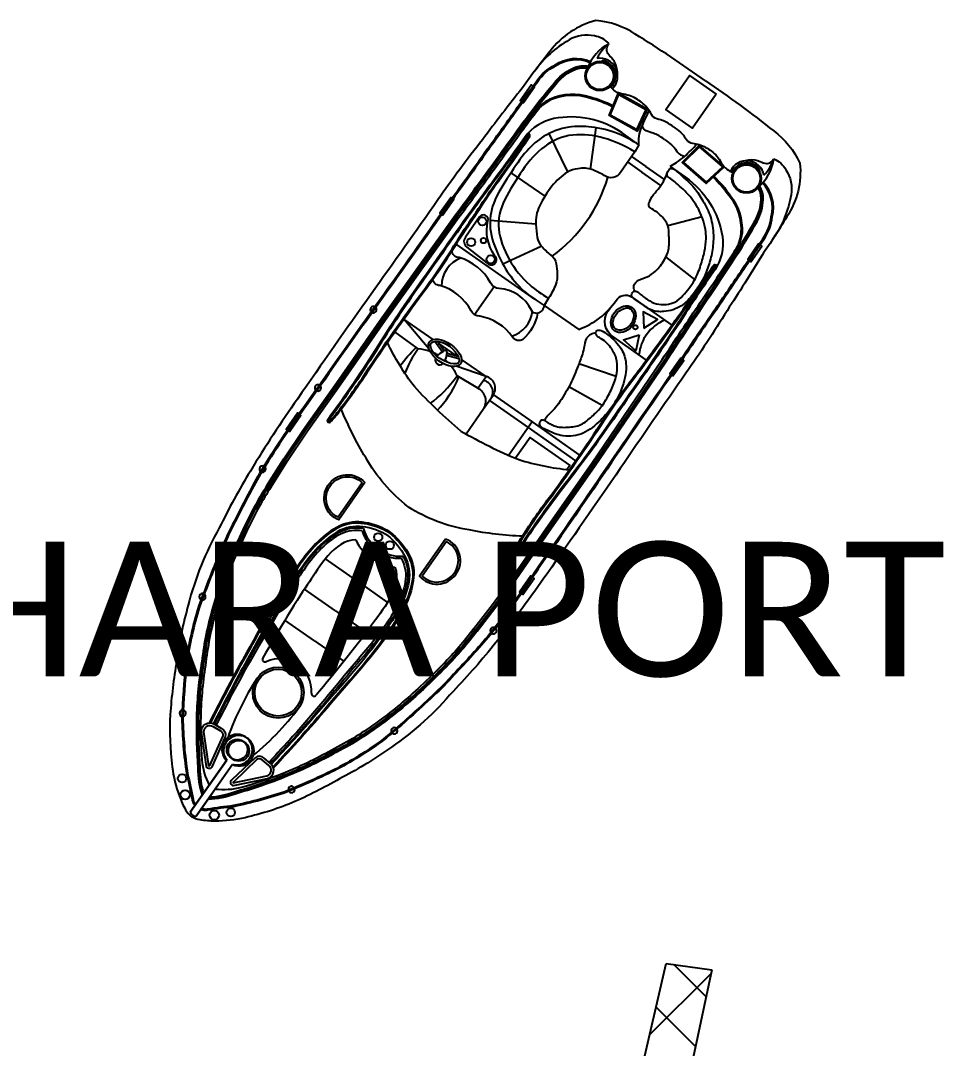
# Model space of a CAD drawing. Header units: metres. Extents: x 332876 to 333955, y 1790909 to 1792363.
# Drawn here: x 333043.2 to 333111.7, y 1791702.5 to 1791778.9 of the extents above; entities that cross this region are included whole.
import ezdxf

# ---------------------------------------------------------------- set-up
doc = ezdxf.new("R2010")
doc.units = ezdxf.units.M
doc.layers.add('PORT', color=5, linetype='Continuous')
doc.layers.add('PORT TEXT', color=7, linetype='Continuous')
doc.styles.get("Standard").update_dxf_attribs({"font": 'calibri.ttf'})

msp = doc.modelspace()

# ---------------------------------------------------------------- linework, layer by layer
at = {"color": 32, "true_color": 0xcd6928}
for p, q in [((333086.37, 1791775.834), (333086.382, 1791775.91)), ((333083.826, 1791767.641), (333082.436, 1791770.484)), ((333085.505, 1791767.837), (333085.932, 1791770.914)), ((333088.566, 1791768.781), (333089.624, 1791768.042)), ((333088.271, 1791768.355), (333089.327, 1791767.617)), ((333091.006, 1791767.076), (333089.624, 1791768.042)), ((333082.129, 1791765.835), (333079.608, 1791767.572)), ((333090.741, 1791766.629), (333089.327, 1791767.617)), ((333098.06, 1791767.665), (333098.127, 1791767.702)), ((333093.796, 1791764.287), (333091.257, 1791763.616)), ((333081.436, 1791763.739), (333078.048, 1791764.021)), ((333081.401, 1791758.142), (333075.52, 1791762.252)), ((333081.882, 1791762.102), (333079.002, 1791760.781)), ((333093.264, 1791759.637), (333091.118, 1791761.327)), ((333078.342, 1791759.084), (333076.897, 1791757.016)), ((333073.816, 1791755.175), (333071.64, 1791756.696)), ((333073.504, 1791754.494), (333071.64, 1791756.696)), ((333074.499, 1791754.238), (333073.94, 1791755.031)), ((333074.624, 1791754.327), (333074.125, 1791755.035)), ((333075.515, 1791753.988), (333074.231, 1791754.885)), ((333074.854, 1791754.166), (333075.661, 1791753.949)), ((333074.815, 1791754.018), (333075.729, 1791753.772)), ((333077.744, 1791752.43), (333075.929, 1791753.698)), ((333087.413, 1791752.439), (333084.648, 1791753.375)), ((333077.744, 1791752.43), (333075.527, 1791753.186)), ((333077.131, 1791751.554), (333077.744, 1791752.43)), ((333086.381, 1791750.268), (333083.899, 1791751.651)), ((333081.168, 1791749.059), (333084.698, 1791746.592)), ((333080.873, 1791748.637), (333084.404, 1791746.169)), ((333068.115, 1791737.264), (333065.805, 1791738.878)), ((333066.553, 1791735.028), (333064.249, 1791736.638)), ((333068.115, 1791737.264), (333070.425, 1791735.649)), ((333064.99, 1791732.793), (333062.783, 1791734.335)), ((333066.553, 1791735.028), (333068.856, 1791733.418)), ((333064.99, 1791732.793), (333067.198, 1791731.25))]:
    msp.add_line(p, q, dxfattribs=at)
for points in [[(333094.063, 1791774.395, 0.01736), (333088.827, 1791777.871, 0.12634), (333085.913, 1791778.873, 0.172899), (333082.507, 1791776.594, 0.013884), (333080.449, 1791773.875, 0.008973), (333077.477, 1791770.018, 0.01509), (333074.164, 1791765.542, -0.002245), (333069.199, 1791758.54, 0.003342), (333063.726, 1791750.74, 0.016984), (333060.228, 1791745.404, 0.024546), (333057.922, 1791741.176, 0.067942), (333055.613, 1791735.447, 0.033948), (333054.747, 1791731.265, 0.022001), (333054.269, 1791727.329, 0.042872), (333054.42, 1791723.439, 0.059514), (333054.954, 1791721.252, 0.046364), (333055.418, 1791720.239, 0.104882), (333055.855, 1791719.72, 0.104882)], [(333086.878, 1791777.165, 0.164393), (333085.811, 1791777.729, 0.188684), (333083.927, 1791777.442, 0.10758), (333081.337, 1791775.093)], [(333061.509, 1791744.393), (333062.718, 1791746.311), (333064.176, 1791748.492), (333066.645, 1791751.977), (333070.005, 1791756.786), (333075.483, 1791764.435, 0.002601), (333078.5, 1791768.558, -0.004411), (333081.063, 1791772.066, -0.013009), (333082.938, 1791774.396, -0.113396), (333084.317, 1791775.379, -0.146005), (333085.343, 1791775.484, -1.595219)], [(333077.855, 1791769.337, 0.002942), (333080.087, 1791772.434, -0.002013), (333081.521, 1791774.397, -0.130442), (333082.867, 1791775.567, -0.261246), (333085.518, 1791775.825, -0.209197)], [(333077.917, 1791769.292, 0.002941), (333080.149, 1791772.389, -0.002014), (333081.584, 1791774.353, -0.130992), (333082.906, 1791775.501, -0.261832), (333085.487, 1791775.755, -0.261832)], [(333061.574, 1791744.352), (333062.782, 1791746.269), (333064.239, 1791748.448), (333066.707, 1791751.933), (333070.068, 1791756.741), (333075.545, 1791764.39, 0.002601), (333078.563, 1791768.513, -0.004411), (333081.125, 1791772.019, -0.013003), (333082.996, 1791774.346, -0.113337), (333084.346, 1791775.308, -0.144821), (333085.312, 1791775.411, -0.138987)], [(333061.639, 1791744.311), (333062.847, 1791746.228), (333064.302, 1791748.405), (333066.77, 1791751.889), (333070.13, 1791756.697), (333075.607, 1791764.345, 0.002601), (333078.625, 1791768.469, -0.00441), (333081.186, 1791771.973, -0.012997), (333083.054, 1791774.296, -0.113276), (333084.375, 1791775.237, -0.142458), (333085.284, 1791775.338, -0.142458)], [(333094.063, 1791774.395, -0.01736), (333099.128, 1791770.672, -0.12634), (333101.071, 1791768.28, -0.172899), (333100.101, 1791764.299, -0.013884), (333098.256, 1791761.431, -0.008973), (333095.656, 1791757.314, -0.01509), (333092.591, 1791752.665, 0.002245), (333087.722, 1791745.595, -0.003342), (333082.279, 1791737.774, -0.016984), (333078.47, 1791732.656, -0.024546), (333075.292, 1791729.037, -0.067942), (333070.707, 1791724.9, -0.033948), (333067.077, 1791722.649, -0.022001), (333063.545, 1791720.847, -0.042872), (333059.84, 1791719.651, -0.059514), (333057.603, 1791719.401, -0.046364), (333056.493, 1791719.489, -0.104882), (333055.855, 1791719.72, -0.104882)], [(333087.153, 1791772.468, 0.043334), (333085.459, 1791773.105, 0.18333), (333082.545, 1791772.976, 0.123985), (333080.95, 1791771.534, -0.015377), (333079.991, 1791770.354)], [(333087.182, 1791772.539, 0.043195), (333085.482, 1791773.179, 0.183415), (333082.512, 1791773.045, 0.094511), (333081.203, 1791771.995)], [(333061.769, 1791744.229), (333062.975, 1791746.144), (333064.429, 1791748.317), (333066.896, 1791751.801), (333070.256, 1791756.608), (333075.731, 1791764.255, 0.002601), (333078.749, 1791768.379, -0.00441), (333081.309, 1791771.881, -0.002867), (333081.709, 1791772.4, -0.002867)], [(333089.111, 1791769.648), (333087.861, 1791770.521, 0.202722), (333082.779, 1791771.587, 0.178768), (333080.651, 1791770.232, -0.010028), (333077.833, 1791766.378, 0.005356), (333073.267, 1791759.958, 0.016605), (333069.698, 1791754.678, -0.018921), (333065.977, 1791749.214, 0.925873), (333066.165, 1791749.036, 0.041202), (333066.929, 1791749.935, 0.024461), (333069.106, 1791753.038, -0.012888), (333073.324, 1791758.999, 0.019359), (333075.705, 1791762.549, -0.002375), (333078.455, 1791766.658, 0.006386), (333080.279, 1791769.223, 0.013656), (333080.989, 1791770.266, 0.862706), (333080.808, 1791770.425, -0.648089)], [(333080.861, 1791770.369, 0.016488), (333080.713, 1791770.187, -0.010023), (333077.894, 1791766.332, 0.005356), (333073.33, 1791759.913, 0.016607), (333069.763, 1791754.637, -0.018921), (333066.039, 1791749.168, -0.01143), (333066.036, 1791749.165, 0.913283), (333066.112, 1791749.092, 0.041174), (333066.868, 1791749.981, 0.024478), (333069.042, 1791753.08, -0.012889), (333073.263, 1791759.045, 0.019362), (333075.64, 1791762.59, -0.002377), (333078.392, 1791766.703, 0.006391), (333080.216, 1791769.268, 0.013664), (333080.924, 1791770.308, -0.000701), (333080.924, 1791770.308, 0.819976), (333080.861, 1791770.369, 0.819976)], [(333089.111, 1791769.648), (333088.799, 1791769.119), (333087.747, 1791767.595, -0.448043), (333086.531, 1791767.37, 0.025561), (333085.669, 1791767.78, 0.15676), (333084.575, 1791767.858, 0.144288), (333083.791, 1791767.618, 0.079427), (333082.646, 1791766.568, 0.054179), (333081.718, 1791765.092, 0.127294), (333081.438, 1791763.711, -0.025195), (333081.543, 1791762.76, 0.112656), (333081.887, 1791762.096, 0.061652), (333082.563, 1791761.451, -0.222278), (333082.961, 1791760.796, -0.049109), (333083.03, 1791760.062, -0.09997), (333082.929, 1791759.279, -0.045992), (333082.397, 1791758.237), (333082.074, 1791757.715)], [(333077.855, 1791769.337, -0.006425), (333074.79, 1791765.073, -0.002217), (333069.836, 1791758.084, 0.003368), (333064.289, 1791750.245, 0.024633), (333060.913, 1791745.226, 0.015037), (333059.043, 1791741.688, 0.025439), (333058.094, 1791739.669, 0.013843), (333056.379, 1791735.352, 0.040266), (333055.443, 1791731.103, 0.016729), (333055.135, 1791727.047, 0.029739), (333055.483, 1791722.916, -0.01525), (333055.895, 1791721.01, 0.132389), (333056.033, 1791720.682, 0.028442), (333056.12, 1791720.57, 0.028442)], [(333077.918, 1791769.293, -0.006424), (333074.853, 1791765.028, -0.002217), (333069.898, 1791758.039, 0.003368), (333064.352, 1791750.2, 0.024633), (333060.979, 1791745.187, 0.015038), (333059.111, 1791741.653, 0.025461), (333058.164, 1791739.639, 0.013839), (333056.451, 1791735.328, 0.040238), (333055.519, 1791731.094, 0.016715), (333055.212, 1791727.047, 0.029693), (333055.558, 1791722.931, -0.015234), (333055.971, 1791721.022, 0.134036), (333056.095, 1791720.728, 0.024879), (333056.166, 1791720.634, 0.024879)], [(333091.417, 1791768.036), (333092.558, 1791767.239, -0.202722), (333095.306, 1791762.832, -0.178768), (333094.765, 1791760.368, 0.010028), (333092.114, 1791756.397, -0.005356), (333087.655, 1791749.903, -0.016605), (333083.924, 1791744.737, 0.018921), (333080.072, 1791739.364, -0.925873), (333079.84, 1791739.479, -0.041202), (333080.421, 1791740.506, -0.024461), (333082.587, 1791743.617, 0.012888), (333086.735, 1791749.627, -0.019359), (333089.251, 1791753.083, 0.002375), (333092.164, 1791757.078, -0.006386), (333093.946, 1791759.672, -0.013656), (333094.681, 1791760.697, -0.862706), (333094.892, 1791760.582, 0.648089)], [(333099.135, 1791768.6, -0.164393), (333100.031, 1791767.792, -0.188684), (333100.41, 1791765.923, -0.10758), (333099.094, 1791762.684)], [(333094.63, 1791767.243, -0.043334), (333095.81, 1791765.872, -0.18333), (333096.69, 1791763.091, -0.123985), (333095.885, 1791761.097, 0.015377), (333095.106, 1791759.791)], [(333094.687, 1791767.295, -0.043195), (333095.872, 1791765.918, -0.183415), (333096.767, 1791763.083, -0.094511), (333096.231, 1791761.493)], [(333076.959, 1791733.605), (333078.344, 1791735.398), (333079.888, 1791737.513), (333082.311, 1791741.028), (333085.671, 1791745.836), (333090.971, 1791753.608, -0.002601), (333093.805, 1791757.86, 0.00441), (333096.216, 1791761.47, 0.012997), (333097.755, 1791764.022, 0.113276), (333098.185, 1791765.587, 0.142458), (333097.967, 1791766.474, 0.142458)], [(333077.02, 1791733.558), (333078.405, 1791735.352), (333079.95, 1791737.468), (333082.374, 1791740.984), (333085.735, 1791745.793), (333091.034, 1791753.565, -0.002601), (333093.869, 1791757.817, 0.004411), (333096.281, 1791761.428, 0.013003), (333097.822, 1791763.985, 0.113337), (333098.262, 1791765.583, 0.144821), (333098.026, 1791766.526, 0.138987)], [(333077.081, 1791733.511), (333078.466, 1791735.306), (333080.013, 1791737.424), (333082.437, 1791740.941), (333085.798, 1791745.749), (333091.098, 1791753.522, -0.002601), (333093.933, 1791757.774, 0.004411), (333096.345, 1791761.386, 0.013009), (333097.889, 1791763.948, 0.113396), (333098.338, 1791765.58, 0.146005), (333098.084, 1791766.581, 1.595219)], [(333094.822, 1791757.479, -0.002941), (333096.963, 1791760.639, 0.002014), (333098.314, 1791762.661, 0.130992), (333098.938, 1791764.297, 0.261832), (333098.289, 1791766.809, 0.261832)], [(333094.886, 1791757.436, -0.002942), (333097.026, 1791760.596, 0.002013), (333098.377, 1791762.618, 0.130442), (333099.014, 1791764.283, 0.261246), (333098.344, 1791766.862, 0.209197)], [(333082.074, 1791757.715, -0.291269), (333081.566, 1791757.119, -0.299867), (333081.12, 1791757.351, 0.273478), (333078.722, 1791758.967, -0.28657), (333078.08, 1791759.385, 0.198759), (333075.753, 1791761.261, -0.45148), (333075.231, 1791761.793, -1.463971)], [(333076.838, 1791733.699), (333078.221, 1791735.49), (333079.762, 1791737.602), (333082.185, 1791741.116), (333085.545, 1791745.924), (333090.843, 1791753.693, -0.002601), (333093.678, 1791757.946, 0.00441), (333096.087, 1791761.553, 0.002867), (333096.437, 1791762.108, 0.002867)], [(333094.821, 1791760.613, -0.016488), (333094.701, 1791760.411, 0.010023), (333092.05, 1791756.439, -0.005356), (333087.592, 1791749.946, -0.016607), (333083.863, 1791744.784, 0.018921), (333080.008, 1791739.406, 0.01143), (333080.006, 1791739.403, -0.913283), (333079.91, 1791739.449, -0.041174), (333080.486, 1791740.464, -0.024478), (333082.649, 1791743.571, 0.012889), (333086.799, 1791749.585, -0.019362), (333089.312, 1791753.036, 0.002377), (333092.227, 1791757.034, -0.006391), (333094.009, 1791759.629, -0.013664), (333094.742, 1791760.651, 0.000701), (333094.742, 1791760.651, -0.819976), (333094.821, 1791760.613, -0.819976)], [(333081.581, 1791757.124, -0.164009), (333080.481, 1791755.184, -0.407559), (333079.721, 1791755.349, 0.20466), (333077.277, 1791756.899, -0.28657), (333076.635, 1791757.318, 0.198759), (333074.308, 1791759.194, -0.45148), (333073.786, 1791759.726, -1.463971)], [(333082.074, 1791757.715), (333084.629, 1791755.929, 0.158322), (333087.415, 1791758.077, -0.417676), (333088.547, 1791758.347), (333091.559, 1791756.242)], [(333094.886, 1791757.436, 0.006425), (333091.935, 1791753.092, 0.002217), (333087.075, 1791746.036, -0.003368), (333081.62, 1791738.134, -0.024633), (333078.068, 1791733.237, -0.015037), (333075.388, 1791730.265, -0.025439), (333073.818, 1791728.68, -0.013843), (333070.354, 1791725.585, -0.040266), (333066.686, 1791723.246, -0.016729), (333062.983, 1791721.563, -0.029739), (333058.984, 1791720.469, 0.01525), (333057.053, 1791720.201, -0.132389), (333056.697, 1791720.218, -0.028442), (333056.561, 1791720.262, -0.028442)], [(333094.823, 1791757.48, 0.006424), (333091.872, 1791753.135, 0.002217), (333087.012, 1791746.08, -0.003368), (333081.557, 1791738.177, -0.024633), (333078.009, 1791733.286, -0.015038), (333075.332, 1791730.317, -0.025461), (333073.766, 1791728.736, -0.013839), (333070.306, 1791725.645, -0.040238), (333066.651, 1791723.314, -0.016715), (333062.956, 1791721.635, -0.029693), (333058.972, 1791720.545, 0.015234), (333057.038, 1791720.276, -0.134036), (333056.719, 1791720.292, -0.024879), (333056.607, 1791720.326, -0.024879)], [(333089.666, 1791753.647), (333086.987, 1791755.519, -0.406088), (333086.975, 1791757.513)], [(333075.882, 1791748.378, -0.033687), (333072.417, 1791751.679, -0.051879), (333070.412, 1791754.954, -1.92312)], [(333076.27, 1791748.177), (333077.541, 1791749.996, 0.462925), (333077.131, 1791751.554), (333075.602, 1791752.49)], [(333077.541, 1791749.996), (333078.092, 1791750.785, 0.545737), (333077.538, 1791752.136, 0.282905)], [(333078.092, 1791750.785), (333078.291, 1791751.069, 0.516839), (333077.744, 1791752.43, 0.282905)], [(333071.949, 1791742.75, -0.096403), (333068.805, 1791746.401, -0.040538), (333066.988, 1791750.01, -1.92312)], [(333075.882, 1791748.378, 0.033687), (333080.173, 1791746.259, 0.051879), (333083.937, 1791745.501, 1.92312)], [(333068.738, 1791744.546), (333066.803, 1791741.778, -0.483063), (333066.009, 1791744.351, -0.50024), (333068.738, 1791744.546, -0.418424)], [(333061.509, 1791744.393, 0.031596), (333059.791, 1791741.304, 0.004928), (333058.823, 1791739.159, 0.02844), (333057.45, 1791735.297, 0.042875), (333056.622, 1791731.258, 0.035347), (333056.231, 1791727.16, 0.024093), (333056.327, 1791723.338, 0.079837), (333056.641, 1791721.315)], [(333061.574, 1791744.352, 0.031592), (333059.861, 1791741.271, 0.004926), (333058.894, 1791739.128, 0.028436), (333057.523, 1791735.276, 0.042895), (333056.698, 1791731.247, 0.035363), (333056.308, 1791727.159, 0.024111), (333056.404, 1791723.34, 0.077658), (333056.697, 1791721.394, 0.077658)], [(333061.638, 1791744.31, 0.031588), (333059.93, 1791741.239, 0.004924), (333058.964, 1791739.098, 0.028433), (333057.597, 1791735.254, 0.042917), (333056.774, 1791731.236, 0.035379), (333056.385, 1791727.157, 0.02413), (333056.481, 1791723.343, 0.075408), (333056.752, 1791721.474, 0.075408)], [(333061.767, 1791744.227, 0.031581), (333060.069, 1791741.173, 0.00492), (333059.105, 1791739.037, 0.028426), (333057.744, 1791735.211, 0.042959), (333056.926, 1791731.215, 0.035411), (333056.538, 1791727.153, 0.028829), (333056.617, 1791723.952, 0.092336), (333057.165, 1791722.064, 0.080328)], [(333071.949, 1791742.75, 0.096403), (333076.458, 1791741.052, 0.040538), (333080.472, 1791740.587, 1.92312)], [(333074.74, 1791740.352), (333072.805, 1791737.584, 0.483063), (333075.494, 1791737.722, 0.50024), (333074.74, 1791740.352, 0.418424)], [(333077.081, 1791733.511, -0.031596), (333074.77, 1791730.836, -0.004928), (333073.088, 1791729.19, -0.02844), (333069.935, 1791726.572, -0.042875), (333066.426, 1791724.407, -0.035347), (333062.712, 1791722.631, -0.024093), (333059.09, 1791721.408, -0.079837), (333057.082, 1791721.007)], [(333077.019, 1791733.557, -0.031592), (333074.716, 1791730.89, -0.004926), (333073.036, 1791729.245, -0.028436), (333069.889, 1791726.634, -0.042895), (333066.389, 1791724.475, -0.035363), (333062.684, 1791722.702, -0.024111), (333059.066, 1791721.481, -0.077658), (333057.137, 1791721.086, -0.077658)], [(333076.958, 1791733.604, -0.031588), (333074.661, 1791730.944, -0.004924), (333072.983, 1791729.301, -0.028433), (333069.843, 1791726.696, -0.042917), (333066.353, 1791724.542, -0.035379), (333062.656, 1791722.774, -0.02413), (333059.042, 1791721.553, -0.075408), (333057.193, 1791721.166, -0.075408)], [(333076.836, 1791733.696, -0.031581), (333074.552, 1791731.052, -0.00492), (333072.878, 1791729.413, -0.028426), (333069.752, 1791726.819, -0.042959), (333066.281, 1791724.678, -0.035411), (333062.6, 1791722.917, -0.028829), (333059.567, 1791721.89, -0.092336), (333057.606, 1791721.756, -0.080328)], [(333057.558, 1791726.6), (333058.089, 1791726.283, -0.382221), (333058.352, 1791725.663), (333057.387, 1791723.479, -0.786544), (333056.96, 1791723.452), (333056.587, 1791726.006, -0.616464), (333057.558, 1791726.6, -3.844907)], [(333061.73, 1791723.684), (333061.25, 1791724.074, 0.382221), (333060.577, 1791724.108), (333058.858, 1791722.451, 0.786544), (333058.979, 1791722.041), (333061.505, 1791722.569, 0.616464), (333061.73, 1791723.684, 3.844907)]]:
    msp.add_lwpolyline(points, format="xyb", dxfattribs=at)
for points in [[(333094.854, 1791773.416), (333093.078, 1791770.875), (333091.097, 1791772.259), (333092.873, 1791774.8)], [(333089.714, 1791772.303), (333088.972, 1791770.663), (333086.883, 1791771.816), (333087.581, 1791773.501)], [(333089.615, 1791772.27), (333088.937, 1791770.77), (333086.98, 1791771.85), (333087.619, 1791773.391)], [(333093.594, 1791769.591), (333092.309, 1791768.331), (333094.11, 1791766.765), (333095.452, 1791768)], [(333093.598, 1791769.487), (333092.422, 1791768.334), (333094.109, 1791766.868), (333095.337, 1791767.998)], [(333089.465, 1791756.02), (333090.495, 1791756.671), (333089.416, 1791757.237)], [(333089.125, 1791755.533), (333088.867, 1791754.342), (333087.965, 1791755.161)]]:
    msp.add_lwpolyline(points, close=True, dxfattribs=at)
for points in [[(333080.395, 1791772.858), (333080.282, 1791772.937), (333081.092, 1791774.097), (333081.23, 1791774.001)], [(333081.293, 1791773.957), (333081.336, 1791773.927), (333080.525, 1791772.767), (333080.458, 1791772.814)], [(333074.403, 1791764.522), (333074.322, 1791764.579), (333075.123, 1791765.725), (333075.22, 1791765.657)], [(333075.283, 1791765.614), (333075.347, 1791765.569), (333074.546, 1791764.423), (333074.466, 1791764.478)], [(333098.042, 1791762.252), (333097.999, 1791762.282), (333097.189, 1791761.122), (333097.256, 1791761.075)], [(333097.319, 1791761.031), (333097.432, 1791760.952), (333098.243, 1791762.112), (333098.105, 1791762.208)], [(333072.699, 1791754.489), (333070.959, 1791755.737)], [(333092.273, 1791753.74), (333092.209, 1791753.785), (333091.408, 1791752.638), (333091.488, 1791752.583)], [(333091.551, 1791752.539), (333091.632, 1791752.482), (333092.433, 1791753.628), (333092.336, 1791753.696)], [(333078.291, 1791751.069), (333081.168, 1791749.059), (333079.431, 1791746.575)], [(333077.996, 1791750.647), (333080.873, 1791748.637)], [(333062.998, 1791748.45), (333062.89, 1791748.526), (333063.727, 1791749.725), (333063.845, 1791749.643)], [(333063.908, 1791749.599), (333063.991, 1791749.541), (333063.153, 1791748.342), (333063.061, 1791748.406)], [(333083.738, 1791745.522), (333083.967, 1791745.849), (333081.029, 1791747.903), (333079.946, 1791746.353)], [(333081.145, 1791737.554), (333081.062, 1791737.611), (333080.224, 1791736.412), (333080.316, 1791736.348)], [(333080.379, 1791736.304), (333080.487, 1791736.228), (333081.325, 1791737.427), (333081.208, 1791737.51)], [(333055.764, 1791720.06), (333058.472, 1791723.934)], [(333058.451, 1791723.904), (333055.764, 1791720.06)], [(333056.205, 1791719.752), (333058.913, 1791723.626)], [(333058.892, 1791723.596), (333056.205, 1791719.752)]]:
    msp.add_lwpolyline(points, dxfattribs=at)
for points in [[(333077.934, 1791760.767, 0.917705), (333078.381, 1791761.423, -0.209704), (333077.881, 1791763.985, 0.850912), (333077.271, 1791764.286), (333076.216, 1791762.777, 0.435659), (333076.327, 1791762.038)], [(333068.541, 1791744.532), (333066.749, 1791741.969, -0.460147), (333066.137, 1791744.266, -0.47706)], [(333074.794, 1791740.162), (333073.003, 1791737.599, 0.460147), (333075.37, 1791737.813, 0.47706)], [(333057.458, 1791726.436), (333058, 1791726.113, -0.383069), (333058.173, 1791725.732), (333057.198, 1791723.525, -0.853636), (333057.146, 1791723.502), (333056.778, 1791726.027, -0.613527)], [(333061.61, 1791723.534), (333061.121, 1791723.932, 0.383069), (333060.703, 1791723.964), (333058.966, 1791722.289, 0.853636), (333058.962, 1791722.233), (333061.46, 1791722.755, 0.613527)]]:
    msp.add_lwpolyline(points, format="xyb", close=True, dxfattribs=at)
for centre, radius in [((333086.206, 1791774.756), 1.09), ((333086.206, 1791774.756), 1.013), ((333097.104, 1791767.14), 1.09), ((333097.104, 1791767.14), 1.013), ((333077.471, 1791763.953), 0.304), ((333076.643, 1791762.41), 0.304), ((333077.556, 1791762.525), 0.197), ((333078.09, 1791761.137), 0.304), ((333088.845, 1791756.091), 0.163), ((333069.732, 1791740.495), 0.305), ((333070.593, 1791739.893), 0.305), ((333062.298, 1791728.94), 1.896), ((333062.298, 1791728.94), 1.896), ((333062.298, 1791728.94), 1.743), ((333062.298, 1791728.94), 1.743), ((333059.249, 1791724.707), 0.771), ((333059.371, 1791724.621), 0.771), ((333055.157, 1791722.57), 0.313), ((333055.385, 1791721.355), 0.349), ((333057.552, 1791719.841), 0.349), ((333058.771, 1791720.045), 0.313)]:
    msp.add_circle(centre, radius, dxfattribs=at)
for centre, radius, start, end in [((333088.568, 1791774.081), 3.517, 118.72143, 159.05705), ((333089.125, 1791774.459), 3.517, 129.6948, 152.92733), ((333086.206, 1791774.756), 1.32, 314.37852, 99.28012), ((333086.206, 1791774.756), 1.167, 314.37852, 81.32841), ((333097.104, 1791767.14), 1.32, 10.8253, 155.7269), ((333097.104, 1791767.14), 1.167, 28.77701, 155.7269), ((333095.657, 1791769.127), 3.517, 311.04838, 351.38399), ((333095.821, 1791769.779), 3.517, 317.17809, 340.41062), ((333076.106, 1791770.414), 11.166, 305.95223, 343.42481), ((333076.683, 1791759.145), 2.243, 111.67716, 179.82465), ((333069.379, 1791757.399), 0.237, 61.14805, 227.65051), ((333069.379, 1791757.399), 0.237, 246.27472, 42.52384), ((333078.97, 1791757.547), 2.243, 288.25273, 352.45689), ((333092.219, 1791753.731), 3.124, 112.52127, 174.40875), ((333072.404, 1791750.953), 3.548, 70.48691, 85.24272), ((333072.404, 1791750.953), 3.548, 59.9552, 66.29452), ((333075.056, 1791753.144), 1.241, 113.45733, 141.09741), ((333074.698, 1791754.187), 0.166, 325.05271, 145.05271), ((333074.317, 1791753.643), 0.347, 155.85501, 314.20058), ((333075.056, 1791753.144), 1.241, 148.66796, 148.93727), ((333073.595, 1791754.164), 1.241, 321.16815, 321.43746), ((333073.595, 1791754.164), 1.241, 330.65523, 356.6481), ((333072.404, 1791750.953), 3.548, 45.00182, 49.24173), ((333072.404, 1791750.953), 3.548, 25.67768, 39.0287), ((333065.247, 1791751.579), 0.237, 59.92349, 230.02261), ((333065.247, 1791751.579), 0.237, 248.68279, 41.26332), ((333061.132, 1791745.547), 0.237, 63.32656, 233.73315), ((333061.132, 1791745.547), 0.237, 252.39204, 44.66767), ((333070.743, 1791741.591), 2.3, 196.0145, 243.76425), ((333070.743, 1791741.591), 2.146, 192.55713, 243.76425), ((333070.704, 1791741.473), 2.894, 204.17685, 240.77919), ((333071.275, 1791741.219), 2.146, 226.34117, 277.54829), ((333082.544, 1791739.491), 0.237, 68.84211, 221.42264), ((333082.544, 1791739.491), 0.237, 240.08281, 50.18193), ((333071.178, 1791741.142), 2.894, 229.32623, 265.92857), ((333071.275, 1791741.219), 2.3, 226.34117, 274.09092), ((333056.671, 1791736.068), 0.237, 75.34119, 243.43686), ((333056.671, 1791736.068), 0.237, 262.07192, 56.70613), ((333078.294, 1791733.553), 0.237, 65.43775, 217.71338), ((333078.294, 1791733.553), 0.237, 236.37227, 46.77886), ((333061.321, 1791731.42), 0.202, 149.39036, 295.85811), ((333062.377, 1791729.174), 2.281, 53.31236, 115.11348), ((333062.49, 1791729.094), 2.281, 354.99194, 56.79306), ((333077.571, 1791718.953), 20.143, 146.65452, 161.72533), ((333064.963, 1791728.875), 0.202, 174.24732, 320.71506), ((333055.203, 1791727.399), 0.237, 99.68023, 254.82229), ((333055.203, 1791727.399), 0.237, 273.46005, 81.04247), ((333047.67, 1791739.849), 20.143, 308.38009, 323.4509), ((333070.926, 1791726.106), 0.237, 53.39929, 208.0335), ((333070.926, 1791726.106), 0.237, 226.66856, 34.76423), ((333059.249, 1791724.707), 1.132, 252.71918, 225.16874), ((333059.371, 1791724.621), 1.132, 244.93669, 217.38624), ((333063.29, 1791721.747), 0.237, 29.06295, 196.64537), ((333063.29, 1791721.747), 0.237, 215.28314, 10.42519), ((333056.196, 1791720.208), 0.456, 198.96007, 271.14535), ((333056.196, 1791720.208), 0.456, 198.96007, 271.14535)]:
    msp.add_arc(centre, radius, start, end, dxfattribs=at)
for centre, major_axis, ratio in [((333087.951, 1791756.689), (-0.661, -0.861), 0.758117), ((333074.698, 1791754.187), (-1.156, 0.808), 0.533092)]:
    msp.add_ellipse(centre, major_axis=major_axis, ratio=ratio, dxfattribs=at)
for start_param, end_param in [(4.712389, 5.232342), (0.830012, 1.576846)]:
    msp.add_ellipse((333074.143, 1791753.479), major_axis=(-2.373, -3.396), ratio=0.425319, start_param=start_param, end_param=end_param, dxfattribs=at)
for points in [[(333087.517, 1791774.911), (333087.451, 1791775.4), (333087.039, 1791776.152), (333086.746, 1791776.522), (333086.744, 1791776.898), (333086.878, 1791777.165)], [(333091.677, 1791770.98), (333091.13, 1791771.321), (333090.729, 1791771.487), (333090.199, 1791771.696), (333089.923, 1791772.106), (333089.219, 1791772.856), (333088.245, 1791773.342), (333087.665, 1791773.468), (333087.345, 1791773.626), (333086.97, 1791773.979)], [(333089.111, 1791769.648), (333089.113, 1791770.277), (333089.328, 1791770.977), (333089.872, 1791772.187)], [(333089.111, 1791769.648), (333087.562, 1791770.466), (333085.579, 1791770.961), (333083.889, 1791770.943), (333082.052, 1791770.273), (333080.789, 1791769.202), (333079.479, 1791767.376), (333078.312, 1791765.313), (333078.059, 1791763.433), (333078.676, 1791761.426), (333079.576, 1791759.872), (333080.908, 1791758.495), (333082.074, 1791757.715)], [(333091.677, 1791770.98), (333092.186, 1791770.583), (333092.479, 1791770.264), (333092.858, 1791769.838), (333093.337, 1791769.719), (333094.284, 1791769.317), (333095.075, 1791768.569), (333095.392, 1791768.068), (333095.651, 1791767.822), (333096.111, 1791767.59)], [(333091.417, 1791768.036), (333091.899, 1791768.33), (333092.482, 1791768.773), (333093.431, 1791769.699)], [(333088.792, 1791758.779), (333088.723, 1791759.168), (333089.082, 1791759.577), (333089.725, 1791759.834), (333090.338, 1791760.259), (333091.006, 1791761.11), (333091.294, 1791761.835), (333091.339, 1791762.877), (333091.246, 1791763.65), (333090.692, 1791764.427), (333090.18, 1791764.809), (333089.854, 1791765.11), (333089.906, 1791765.464), (333090.314, 1791766.082), (333091.094, 1791767.268), (333091.459, 1791767.88), (333092.137, 1791767.474), (333093.22, 1791766.44), (333093.864, 1791765.478), (333094.419, 1791764.285), (333094.64, 1791762.931), (333094.545, 1791761.71), (333094.254, 1791760.596), (333093.809, 1791759.541), (333093.138, 1791758.547), (333092.271, 1791757.689), (333091.649, 1791757.392), (333090.964, 1791757.253), (333089.963, 1791757.398), (333089.448, 1791757.717), (333088.836, 1791758.147), (333088.565, 1791758.482), (333088.792, 1791758.779), (333089.118, 1791758.62), (333089.77, 1791758.136), (333090.405, 1791757.829), (333091.144, 1791757.789), (333091.778, 1791757.961), (333092.375, 1791758.449), (333093.228, 1791759.574), (333093.695, 1791760.669), (333093.98, 1791761.739), (333094.101, 1791762.679), (333094.044, 1791763.357), (333093.835, 1791764.182), (333093.401, 1791765.095), (333092.977, 1791765.708), (333092.392, 1791766.336), (333091.865, 1791766.802), (333091.479, 1791767.117), (333091.2, 1791767.37), (333091.233, 1791767.601)], [(333096.799, 1791768.425), (333097.281, 1791768.53), (333098.128, 1791768.402), (333098.576, 1791768.254), (333098.93, 1791768.382), (333099.135, 1791768.6)], [(333082.506, 1791748.905), (333082.25, 1791749.057), (333081.898, 1791749.205), (333081.715, 1791748.904), (333082.172, 1791748.492), (333083.307, 1791748.049), (333084.779, 1791748.143), (333086.108, 1791749.039), (333087.084, 1791750.142), (333087.887, 1791751.711), (333088.145, 1791753.4), (333087.804, 1791754.453), (333086.828, 1791755.509), (333086.29, 1791755.84), (333085.991, 1791755.852), (333085.924, 1791755.531), (333086.178, 1791755.315), (333087.022, 1791754.559), (333087.414, 1791753.801), (333087.484, 1791752.895), (333087.3, 1791752.034), (333086.843, 1791751.033), (333086.288, 1791750.145), (333085.608, 1791749.455), (333084.795, 1791748.857), (333083.821, 1791748.658), (333082.818, 1791748.765), (333082.506, 1791748.905)], [(333085.907, 1791755.676), (333085.534, 1791755.553), (333085.22, 1791755.27), (333085.019, 1791754.541), (333084.862, 1791753.956), (333084.521, 1791753.055), (333083.938, 1791751.724), (333083.555, 1791751.065), (333083.128, 1791750.399), (333082.735, 1791749.92), (333082.34, 1791749.52), (333082.086, 1791749.166)]]:
    msp.add_spline(points, degree=3, dxfattribs=at)
for points, knots in [([(333091.018, 1791770.036), (333090.839, 1791770.158), (333090.539, 1791770.361), (333090.039, 1791770.574), (333089.558, 1791770.656), (333089.4, 1791770.917), (333089.344, 1791771.017)], [0, 0, 0, 0, 0.00840925, 0.01405459, 0.02148076, 0.02583256, 0.02583256, 0.02583256, 0.02583256]), ([(333088.799, 1791769.119), (333087.285, 1791770.011), (333085.733, 1791770.534), (333082.649, 1791770.193), (333081.408, 1791769.16), (333079.504, 1791766.324), (333078.495, 1791764.848), (333078.872, 1791761.901), (333079.793, 1791760.285), (333081.404, 1791758.858), (333081.879, 1791758.558), (333082.397, 1791758.237)], [0, 0, 0, 0, 0.0684102, 0.0684102, 0.1368204, 0.1368204, 0.2052306, 0.2052306, 0.2736407, 0.2736407, 0.2974604, 0.2974604, 0.2974604, 0.2974604]), ([(333091.018, 1791770.036), (333091.193, 1791769.91), (333091.487, 1791769.698), (333091.859, 1791769.302), (333092.102, 1791768.879), (333092.4, 1791768.82), (333092.514, 1791768.802)], [0, 0, 0, 0, 0.00840925, 0.01405459, 0.02148076, 0.02583256, 0.02583256, 0.02583256, 0.02583256]), ([(333087.383, 1791755.949), (333087.669, 1791755.73), (333088.295, 1791755.936), (333088.853, 1791756.903), (333088.7, 1791757.436), (333087.939, 1791757.6), (333087.333, 1791757.166), (333087.128, 1791756.355), (333087.21, 1791756.082), (333087.383, 1791755.949)], [0, 0, 0, 0, 1.743273, 1.743273, 3.486547, 3.486547, 5.22982, 5.22982, 6.283185, 6.283185, 6.283185, 6.283185]), ([(333073.668, 1791754.907), (333073.576, 1791754.776), (333073.613, 1791754.486), (333074.321, 1791753.559), (333075.427, 1791753.208), (333075.933, 1791753.622), (333075.521, 1791754.451), (333074.26, 1791755.107), (333073.786, 1791755.076), (333073.668, 1791754.907)], [0, 0, 0, 0, 1.031451, 1.031451, 2.992455, 2.992455, 4.95346, 4.95346, 6.283185, 6.283185, 6.283185, 6.283185]), ([(333070.629, 1791740.862), (333069.491, 1791741.523), (333068.089, 1791741.927), (333065.662, 1791740.743), (333064.734, 1791739.693), (333062.387, 1791736.529), (333061.28, 1791734.233), (333058.996, 1791730.255), (333058.092, 1791728.513), (333057.172, 1791726.694)], [0, 0, 0, 0, 0.0462196, 0.0462196, 0.0924392, 0.0924392, 0.1947325, 0.1947325, 0.2709084, 0.2709084, 0.2709084, 0.2709084]), ([(333070.591, 1791740.795), (333069.419, 1791741.476), (333067.986, 1791741.837), (333065.545, 1791740.549), (333064.631, 1791739.449), (333062.315, 1791736.242), (333061.191, 1791733.945), (333058.98, 1791730.056), (333058.128, 1791728.414), (333057.258, 1791726.695)], [0, 0, 0, 0, 0.0480884, 0.0480884, 0.0961768, 0.0961768, 0.1985377, 0.1985377, 0.2704106, 0.2704106, 0.2704106, 0.2704106]), ([(333070.475, 1791740.596), (333069.278, 1791741.292), (333067.876, 1791741.583), (333065.475, 1791740.177), (333064.582, 1791739.02), (333062.284, 1791735.723), (333061.113, 1791733.378), (333059, 1791729.594), (333058.235, 1791728.115), (333057.485, 1791726.638)], [0, 0, 0, 0, 0.0508337, 0.0508337, 0.1016674, 0.1016674, 0.2060328, 0.2060328, 0.2709084, 0.2709084, 0.2709084, 0.2709084]), ([(333068.648, 1791741.125), (333068.358, 1791741.174), (333067.119, 1791741.238), (333064.513, 1791739.209), (333062.358, 1791735.195), (333059.717, 1791730.865), (333058.182, 1791727.841), (333057.553, 1791726.603)], [0.0234044, 0.0234044, 0.0234044, 0.0234044, 0.0350942, 0.0739111, 0.138251, 0.2165713, 0.2709084, 0.2709084, 0.2709084, 0.2709084]), ([(333068.532, 1791740.957), (333067.996, 1791741.028), (333067.479, 1791740.983), (333065.94, 1791740.239), (333065.028, 1791739.214), (333063.619, 1791737.257), (333063.058, 1791736.207), (333061.254, 1791733.063), (333059.99, 1791730.974), (333058.467, 1791728.065), (333058.079, 1791727.299), (333057.69, 1791726.533)], [0.0248254, 0.0248254, 0.0248254, 0.0248254, 0.0474598, 0.0474598, 0.0949196, 0.0949196, 0.1423794, 0.1423794, 0.237299, 0.237299, 0.2709084, 0.2709084, 0.2709084, 0.2709084]), ([(333070.433, 1791740.626), (333071.497, 1791739.741), (333072.253, 1791738.524), (333071.758, 1791735.786), (333070.979, 1791734.55), (333068.672, 1791731.259), (333066.873, 1791729.353), (333064.046, 1791726.067), (333062.92, 1791724.841), (333061.791, 1791723.628)], [0, 0, 0, 0, 0.0508337, 0.0508337, 0.1016674, 0.1016674, 0.2060328, 0.2060328, 0.2709084, 0.2709084, 0.2709084, 0.2709084]), ([(333070.58, 1791740.803), (333071.623, 1791739.936), (333072.454, 1791738.714), (333072.084, 1791735.979), (333071.365, 1791734.743), (333069.149, 1791731.466), (333067.379, 1791729.621), (333064.487, 1791726.208), (333063.237, 1791724.844), (333061.922, 1791723.435)], [0, 0, 0, 0, 0.0480884, 0.0480884, 0.0961768, 0.0961768, 0.1985377, 0.1985377, 0.2704106, 0.2704106, 0.2704106, 0.2704106]), ([(333070.629, 1791740.862), (333071.642, 1791740.02), (333072.503, 1791738.842), (333072.226, 1791736.156), (333071.559, 1791734.924), (333069.394, 1791731.633), (333067.618, 1791729.804), (333064.668, 1791726.291), (333063.343, 1791724.844), (333061.951, 1791723.354)], [0, 0, 0, 0, 0.0462196, 0.0462196, 0.0924392, 0.0924392, 0.1947325, 0.1947325, 0.2709084, 0.2709084, 0.2709084, 0.2709084]), ([(333068.064, 1791740.288), (333066.465, 1791740.333), (333065.305, 1791738.142), (333063.874, 1791736.139), (333062.209, 1791733.368), (333061.145, 1791731.519)], [0.0313661, 0.0313661, 0.0313661, 0.0313661, 0.1084744, 0.1084744, 0.1920729, 0.1920729, 0.1920729, 0.1920729]), ([(333071.44, 1791738.925), (333071.69, 1791738.446), (333071.826, 1791737.945), (333071.657, 1791736.244), (333071.008, 1791735.035), (333069.654, 1791733.039), (333068.861, 1791732.151), (333066.529, 1791729.377), (333065.002, 1791727.471), (333062.793, 1791725.042), (333062.208, 1791724.414), (333061.622, 1791723.785)], [0.0248254, 0.0248254, 0.0248254, 0.0248254, 0.0474598, 0.0474598, 0.0949196, 0.0949196, 0.1423794, 0.1423794, 0.237299, 0.237299, 0.2709084, 0.2709084, 0.2709084, 0.2709084]), ([(333071.557, 1791739.091), (333071.703, 1791738.836), (333072.189, 1791737.695), (333071.18, 1791734.55), (333068.151, 1791731.147), (333064.993, 1791727.178), (333062.681, 1791724.697), (333061.734, 1791723.681)], [0.0234044, 0.0234044, 0.0234044, 0.0234044, 0.0350942, 0.0739111, 0.138251, 0.2165713, 0.2709084, 0.2709084, 0.2709084, 0.2709084]), ([(333070.972, 1791738.255), (333071.564, 1791736.769), (333069.905, 1791734.927), (333068.517, 1791732.895), (333066.487, 1791730.378), (333065.116, 1791728.743)], [0.0313661, 0.0313661, 0.0313661, 0.0313661, 0.1084744, 0.1084744, 0.1920729, 0.1920729, 0.1920729, 0.1920729])]:
    msp.add_open_spline(points, degree=3, knots=knots, dxfattribs=at)
for points in [[(333071.362, 1791753.211), (333071.693, 1791753.694), (333072.096, 1791754.168), (333072.582, 1791754.601)], [(333074.141, 1791749.925), (333074.753, 1791750.575), (333075.331, 1791751.402), (333075.728, 1791752.403)]]:
    msp.add_open_spline(points, degree=3, dxfattribs=at)
at = {"layer": 'PORT'}
for p, q in [((333094.527, 1791708.355), (333079.396, 1791637.421)), ((333083.361, 1791675.558), (333091.143, 1791708.827))]:
    msp.add_line(p, q, dxfattribs=at)
at = {"layer": 'PORT', "color": 5}
msp.add_line((333091.143, 1791708.827), (333094.527, 1791708.355), dxfattribs=at)
at = {"layer": 'PORT', "color": 5, "linetype": 'Continuous'}
for p, q in [((333094.098, 1791706.343), (333091.689, 1791708.751)), ((333089.899, 1791703.51), (333094.468, 1791708.078)), ((333093.308, 1791702.642), (333090.381, 1791705.569))]:
    msp.add_line(p, q, dxfattribs=at)

# ---------------------------------------------------------------- texts
at = {"layer": 'PORT TEXT'}
msp.add_text('ACHARA PORT', height=10, dxfattribs=at).set_placement((333020.429, 1791730.146))

doc.saveas('drawing.dxf')
